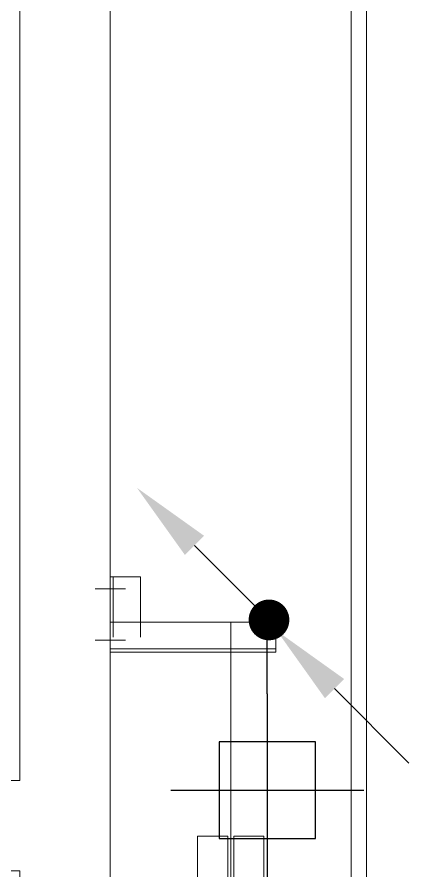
# Model space of a CAD drawing. Extents: x -2012 to 34975, y -1043 to 8321.
# Drawn here: x 3665.4 to 3730.4, y 3542.5 to 3684.1 of the extents above; entities that cross this region are included whole.
import ezdxf

# ---------------------------------------------------------------- set-up
doc = ezdxf.new("R2010")
doc.units = 0
doc.header["$LTSCALE"] = 25
doc.layers.get('0').update_dxf_attribs({"color": 9, "lineweight": 9})
for name, color, linetype, lineweight in [('00', 9, 'Continuous', 9), ('06D', 9, 'Continuous', 9), ('E-1x58W ETANŞ FLUORESAN ARMATÜR (DİKEY MONTAJ)', 7, 'Continuous', 30), ('E-KABLO', 7, 'Continuous', 30), ('E-YUKARI ÇIKAN HAT', 7, 'Continuous', 30), ('E-YUKARIDAN GELEN HAT', 7, 'Continuous', 30)]:
    doc.layers.add(name, color=color, linetype=linetype, lineweight=lineweight)

# ---------------------------------------------------------------- blocks, each defined once
blk = doc.blocks.new('asansr-acilmayan')
at = {"layer": '06D'}
for p, q in [((1610, 25258.7), (1610, 24624.2)), ((1612.5, 25256.2), (1612.5, 24626.7)), ((1570, 25039.45), (1575, 25039.45)), ((1570, 25039.45), (1570, 25029.45)), ((1570.5, 25039.45), (1570.5, 25029.45)), ((1575, 25039.45), (1575, 25029.45)), ((1567.5, 25037.45), (1572.5, 25037.45)), ((1570, 25031.95), (1597.5, 25031.95)), ((1590, 25031.95), (1590, 24898.95)), ((1597.5, 25031.95), (1597.5, 25026.95)), ((1567.5, 25028.95), (1572.5, 25028.95)), ((1570, 25027.55), (1597.5, 25027.55)), ((1570, 25026.95), (1597.5, 25026.95)), ((1570, 25026.95), (1575, 25026.95)), ((1584.5, 24996.45), (1584.5, 24944.45)), ((1589.5, 24996.45), (1584.5, 24996.45)), ((1589.5, 24944.45), (1589.5, 24996.45)), ((1590.5, 24944.45), (1590.5, 24996.45)), ((1590.5, 24996.45), (1595.5, 24996.45)), ((1595.5, 24944.45), (1595.5, 24996.45))]:
    blk.add_line(p, q, dxfattribs=at)
blk = doc.blocks.new('100_1x58W ETANŞ FLUORESAN ARMATÜR (DİKEY MONTAJ)')
at = {"layer": 'E-1x58W ETANŞ FLUORESAN ARMATÜR (DİKEY MONTAJ)', "color": 4}
for points in [[(0, 2), (0, 2), (0, -2)], [(-1, -1), (1, -1), (1, 1), (-1, 1), (-1, -1)], [(-2, 0), (2, 0)]]:
    blk.add_lwpolyline(points, dxfattribs=at)
blk = doc.blocks.new('100_YUKARIDAN GELEN HAT')
at = {"layer": 'E-YUKARIDAN GELEN HAT', "color": 3, "linetype": 'Continuous'}
blk.add_line((2.277, 2.174), (4.749, 4.645), dxfattribs=at)
at = {"layer": 'E-YUKARIDAN GELEN HAT', "color": 4, "linetype": 'Continuous', "const_width": 0.675}
blk.add_lwpolyline([(-0.338, 0, 1), (0.338, 0, 1)], format="xyb", close=True, dxfattribs=at)
at = {"layer": 'E-YUKARIDAN GELEN HAT', "color": 3, "linetype": 'Continuous'}
blk.add_solid([(2.595, 1.856), (1.958, 2.493), (0.367, 0.266)], dxfattribs=at)
blk = doc.blocks.new('100_YUKARI ÇIKAN HAT')
at = {"layer": 'E-YUKARI ÇIKAN HAT', "color": 3, "linetype": 'Continuous'}
blk.add_line((2.472, 2.471), (0, 0), dxfattribs=at)
at = {"layer": 'E-YUKARI ÇIKAN HAT', "color": 4, "linetype": 'Continuous', "const_width": 0.675}
blk.add_lwpolyline([(-0.338, 0, 1), (0.337, 0, 1)], format="xyb", close=True, dxfattribs=at)
at = {"layer": 'E-YUKARI ÇIKAN HAT', "color": 3, "linetype": 'Continuous'}
blk.add_solid([(2.154, 2.789), (2.79, 2.152), (4.382, 4.379)], dxfattribs=at)

msp = doc.modelspace()

# ---------------------------------------------------------------- linework, layer by layer
at = {"layer": '00'}
msp.add_lwpolyline([(3665.84, 3542.5), (3585.84, 3542.5), (3585.84, 3557.5), (3665.84, 3557.5), (3665.84, 3812.5), (3680.84, 3812.5), (3680.84, 3812.5), (3680.84, 3192.5), (3665.84, 3192.5), (3665.84, 3542.5)], dxfattribs=at)
at = {"layer": 'E-KABLO', "color": 6}
msp.add_line((3706.9, 3571.89), (3706.9, 3585.86), dxfattribs=at)

# ---------------------------------------------------------------- block references
msp.add_blockref('asansr-acilmayan', (2110.84, -21448.2))
at = {"layer": 'E-1x58W ETANŞ FLUORESAN ARMATÜR (DİKEY MONTAJ)', "xscale": 8, "yscale": 8, "zscale": 8}
msp.add_blockref('100_1x58W ETANŞ FLUORESAN ARMATÜR (DİKEY MONTAJ)', (3706.9, 3555.89), dxfattribs=at)
at = {"layer": 'E-YUKARI ÇIKAN HAT', "xscale": -5, "yscale": 5, "zscale": 5}
msp.add_blockref('100_YUKARI ÇIKAN HAT', (3707.18, 3584.12), dxfattribs=at)
at = {"layer": 'E-YUKARIDAN GELEN HAT', "xscale": 5, "yscale": 5, "zscale": 5, "rotation": 270}
msp.add_blockref('100_YUKARIDAN GELEN HAT', (3707.18, 3584.12), dxfattribs=at)

doc.saveas('drawing.dxf')
